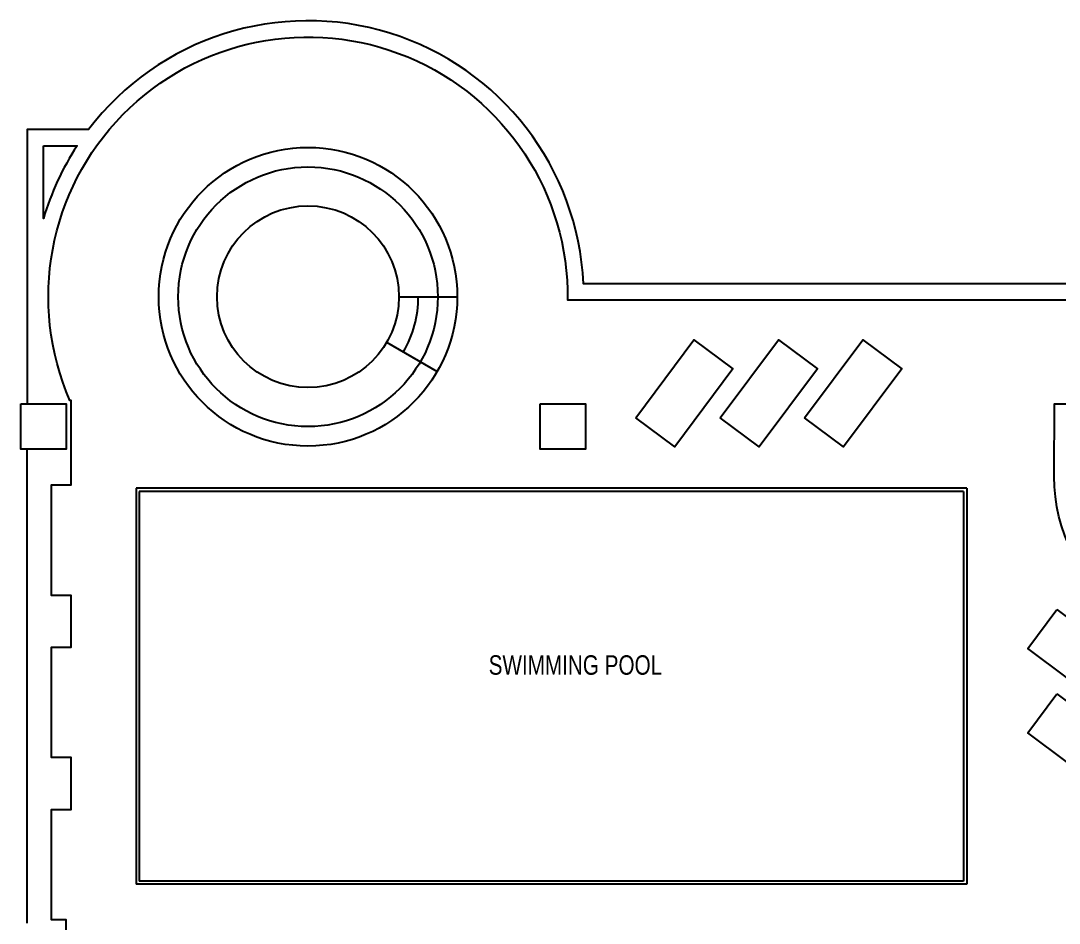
# Model space of a CAD drawing. Header units: millimetres. Extents: x -396 to 32754, y 354 to 22128.
# Drawn here: x -396 to 15604, y 8229 to 22128 of the extents above; entities that cross this region are included whole.
import ezdxf
from ezdxf.enums import TextEntityAlignment as Align

# ---------------------------------------------------------------- set-up
doc = ezdxf.new("R2010")
doc.units = ezdxf.units.MM
for name, color, linetype in [('floor', 175, 'Continuous'), ('furniture', 26, 'Continuous'), ('walls', 5, 'Continuous')]:
    doc.layers.add(name, color=color, linetype=linetype)
doc.styles.get("Standard").update_dxf_attribs({"font": 'arial.ttf'})

msp = doc.modelspace()

# ---------------------------------------------------------------- linework, layer by layer
at = {"layer": 'floor', "color": 4}
for points in [[(5429, 17878), (6329, 17878)], [(5241, 17178), (6020, 16728)], [(14179, 14929), (1379, 14929)], [(1379, 14929), (1379, 8829)], [(14179, 14929), (14179, 8829)], [(14129, 14879), (1429, 14879)], [(1429, 14879), (1429, 8879)], [(14129, 14879), (14129, 8879)], [(14179, 8829), (1379, 8829)], [(14129, 8879), (1429, 8879)]]:
    msp.add_lwpolyline(points, dxfattribs=at)
for radius in [2300, 2000, 1400]:
    msp.add_circle((4029, 17878), radius, dxfattribs=at)
msp.add_arc((4029, 17878), 1700, 330, 0, dxfattribs=at)
at = {"layer": 'furniture', "flags": 128}
for points in [[(9078, 16014), (9976, 17216), (10577, 16767), (9679, 15565)], [(10378, 16014), (11276, 17216), (11877, 16767), (10979, 15565)], [(11678, 16014), (12576, 17216), (13177, 16767), (12279, 15565)], [(15569, 13061), (16770, 12163), (16321, 11562), (15120, 12460)], [(15569, 11761), (16770, 10863), (16321, 10262), (15120, 11160)]]:
    msp.add_lwpolyline(points, close=True, dxfattribs=at)
at = {"layer": 'walls'}
msp.add_line((-296, 8229), (-296, 15529), dxfattribs=at)
for points in [[(31954, 829), (32204, 829), (32204, 1329), (31954, 1329), (31954, 7629), (32754, 7629), (32754, 18079), (8274, 18079, 0.700327), (646, 20452), (-296, 20452), (-296, 16229)], [(304, 7479), (304, 8279), (79, 8279), (79, 9979), (379, 9979), (379, 10779), (79, 10779), (79, 12479), (379, 12479), (379, 13279), (79, 13279), (79, 14979), (379, 14979), (379, 16279), (362, 16279, -1.2378), (8028, 17829), (23604, 17829)], [(-46, 20202), (470, 20202, 0.072748), (-46, 19085), (-46, 20202)], [(17735, 10850, 0.26458), (16632, 13025, -0.254886), (15528, 15108), (15529, 16229), (16405, 16229), (16405, 16109), (16304, 16109)]]:
    msp.add_lwpolyline(points, format="xyb", dxfattribs=at)
for points in [[(-396, 16229), (304, 16229), (304, 15529), (-396, 15529)], [(7604, 16229), (8304, 16229), (8304, 15529), (7604, 15529)]]:
    msp.add_lwpolyline(points, close=True, dxfattribs=at)

# ---------------------------------------------------------------- texts
at = {"color": 4, "width": 0.760249}
msp.add_text('SWIMMING POOL', height=300, dxfattribs=at).set_placement((8149, 12356), align=Align.TOP_CENTER)

doc.saveas('drawing.dxf')
